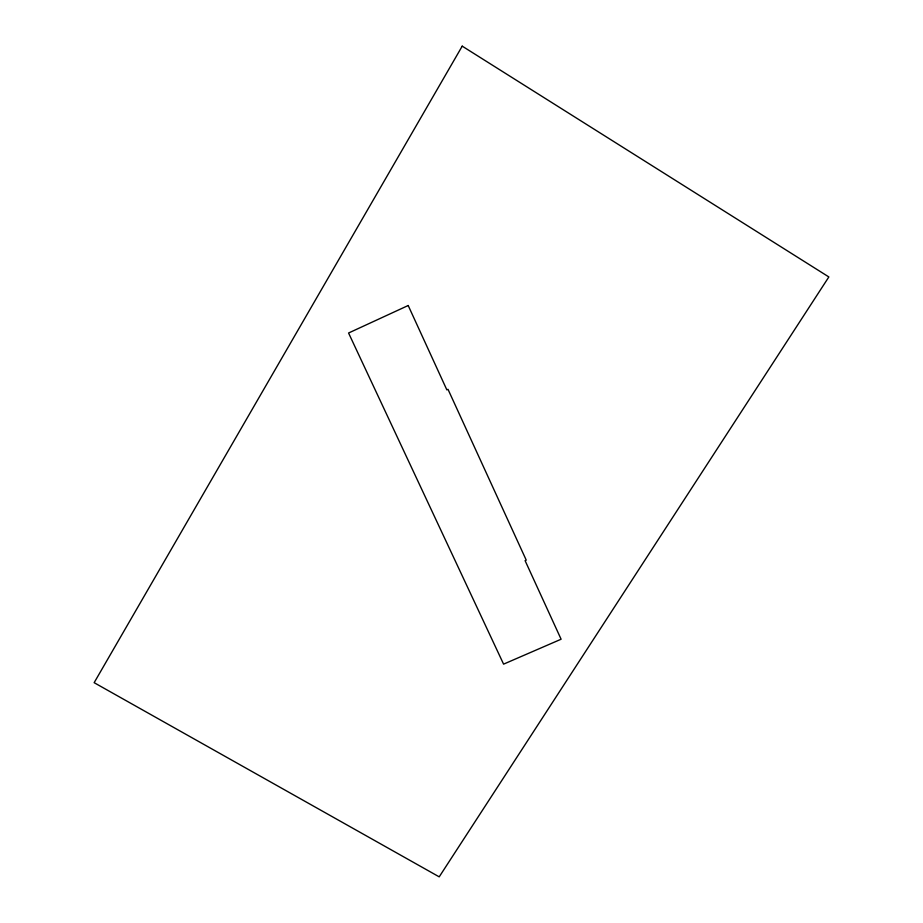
<?xml version="1.0" encoding="UTF-8"?>
<svg xmlns="http://www.w3.org/2000/svg" width="923" height="923" viewBox="0 0 923 923"><rect width="100%" height="100%" fill="white"/><g stroke="black" fill="none" stroke-linecap="round" stroke-linejoin="round"><path stroke-width="1.38" d="M462.215 46.15L94.146 682.685L439.21 876.85L828.854 276.946L462.215 46.15M408.197 305.513L348.571 333.007L503.589 664.145L561.103 639.224L525.095 560.642L526.237 560.134L448.013 389.333L446.847 389.864L408.197 305.513"/></g></svg>
